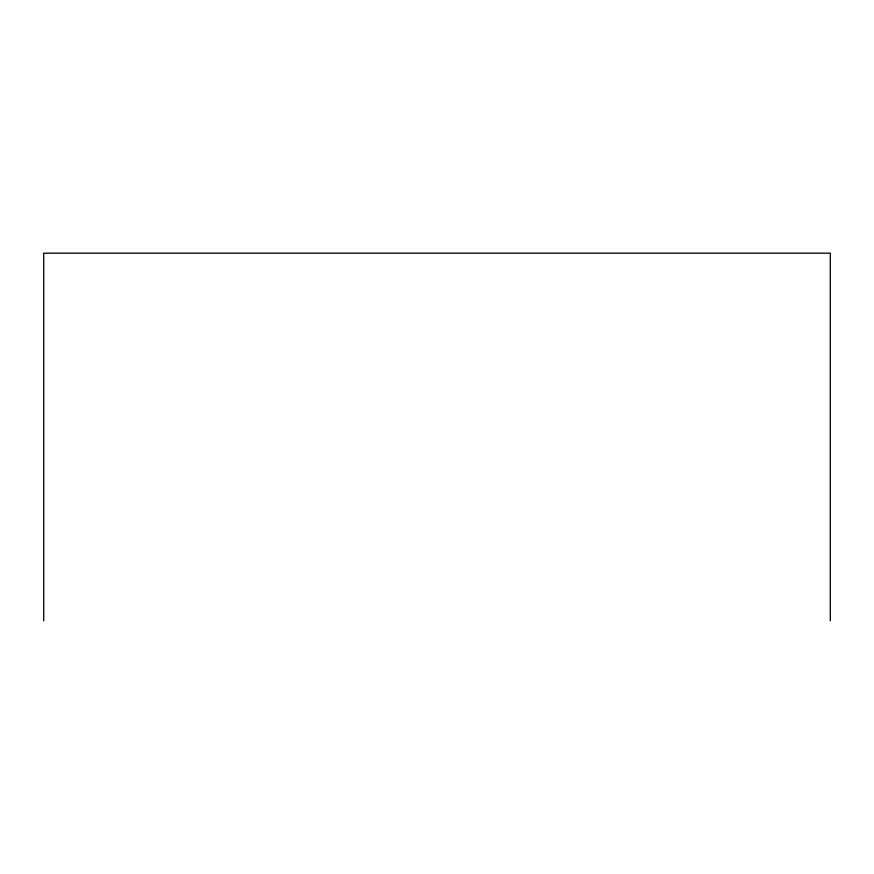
<?xml version="1.0" encoding="UTF-8"?>
<svg xmlns="http://www.w3.org/2000/svg" width="874" height="874" viewBox="0 0 874 874"><rect width="100%" height="100%" fill="white"/><g stroke="black" fill="none" stroke-linecap="round" stroke-linejoin="round"><path stroke-width="1.31" d="M830.3 620.813L830.3 253.187L43.7 253.187L43.7 620.813"/></g></svg>
